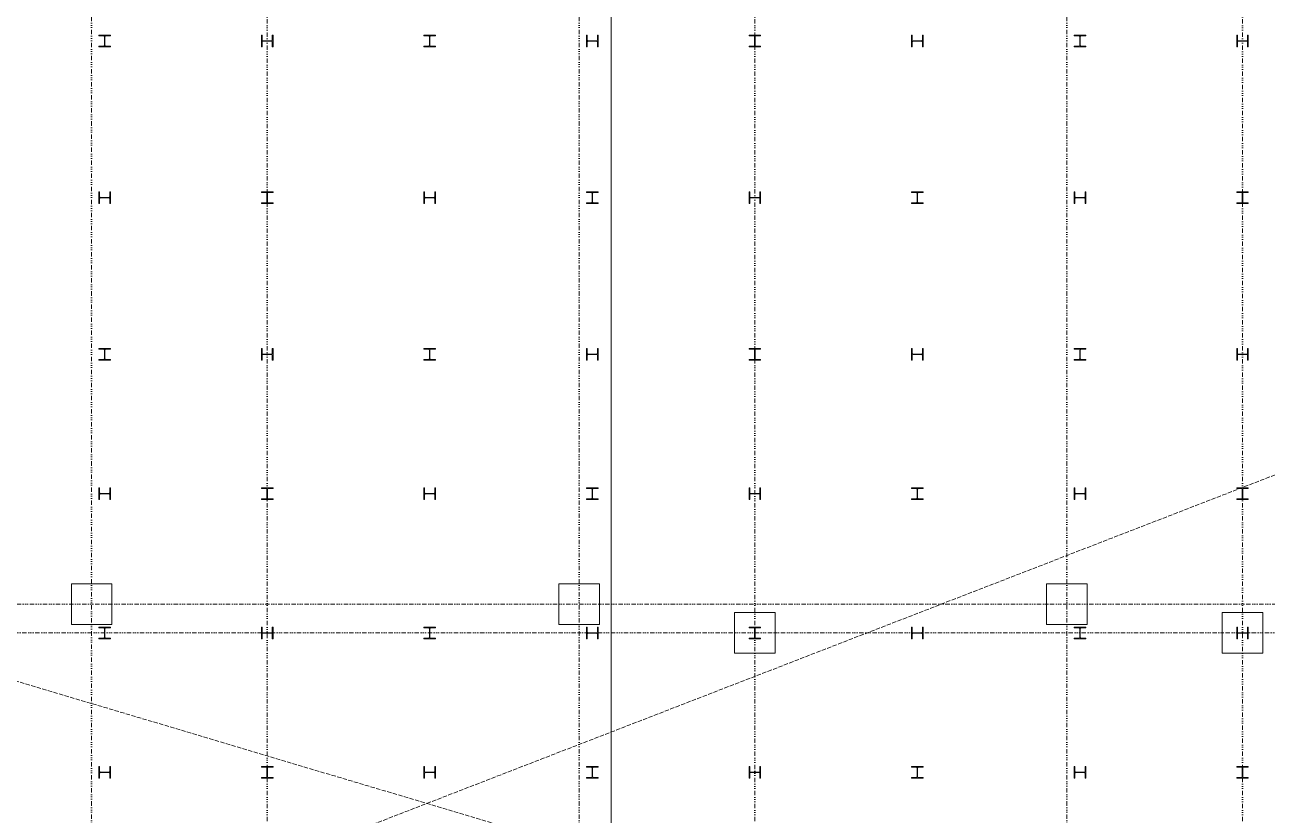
# Model space of a CAD drawing. Extents: x -168053 to 290600, y -560063 to 131745.
# Drawn here: x 106225 to 127625, y 56861 to 70477 of the extents above; entities that cross this region are included whole.
import ezdxf

# ---------------------------------------------------------------- set-up
doc = ezdxf.new("R2010")
doc.units = 0
doc.header["$LTSCALE"] = 250
for name, pattern in [('H12PL1$0$HIDDEN', [0.4, 0.3, -0.1]), ('H12PL1$0$JJP_三點線', [0.9, 0.3, -0.15, 0, -0.15, 0, -0.15, 0, -0.15]), ('H12PL25$0$JJP_三點線', [0.9, 0.3, -0.15, 0, -0.15, 0, -0.15, 0, -0.15])]:
    doc.linetypes.add(name, pattern=pattern)
for name, color, linetype in [('H12PL1$0$A-OBJE-2D', 252, 'Continuous'), ('H12PL1$0$S-COL', 252, 'Continuous'), ('H12PL1$0$S-FNDN', 252, 'Continuous'), ('H12PL1$0$S-GRID', 252, 'Continuous'), ('H12PL25$0$S-COL', 252, 'Continuous'), ('H12PL25$0$S-GRID', 252, 'Continuous')]:
    doc.layers.add(name, color=color, linetype=linetype)

# ---------------------------------------------------------------- blocks, each defined once
blk = doc.blocks.new('H12PL25')
at = {"layer": 'H12PL25$0$S-COL', "lineweight": 0, "flags": 128}
for points in [[(107700, 70100), (107700, 70112), (107617, 70112, -0.41421356), (107604, 70125), (107604, 70275, -0.41421356), (107617, 70288), (107700, 70288), (107700, 70300), (107500, 70300), (107500, 70288), (107583, 70288, -0.41421356), (107596, 70275), (107596, 70125, -0.41421356), (107583, 70112), (107500, 70112), (107500, 70100)], [(110500, 70300), (110488, 70300), (110488, 70217, -0.41421356), (110475, 70204), (110325, 70204, -0.41421356), (110312, 70217), (110312, 70300), (110300, 70300), (110300, 70100), (110312, 70100), (110312, 70183, -0.41421356), (110325, 70196), (110475, 70196, -0.41421356), (110488, 70183), (110488, 70100), (110500, 70100)], [(113300, 70100), (113300, 70112), (113217, 70112, -0.41421356), (113204, 70125), (113204, 70275, -0.41421356), (113217, 70288), (113300, 70288), (113300, 70300), (113100, 70300), (113100, 70288), (113183, 70288, -0.41421356), (113196, 70275), (113196, 70125, -0.41421356), (113183, 70112), (113100, 70112), (113100, 70100)], [(116100, 70300), (116088, 70300), (116088, 70217, -0.41421356), (116075, 70204), (115925, 70204, -0.41421356), (115912, 70217), (115912, 70300), (115900, 70300), (115900, 70100), (115912, 70100), (115912, 70183, -0.41421356), (115925, 70196), (116075, 70196, -0.41421356), (116088, 70183), (116088, 70100), (116100, 70100)], [(118900, 70100), (118900, 70112), (118817, 70112, -0.41421356), (118804, 70125), (118804, 70275, -0.41421356), (118817, 70288), (118900, 70288), (118900, 70300), (118700, 70300), (118700, 70288), (118783, 70288, -0.41421356), (118796, 70275), (118796, 70125, -0.41421356), (118783, 70112), (118700, 70112), (118700, 70100)], [(121700, 70300), (121688, 70300), (121688, 70217, -0.41421356), (121675, 70204), (121525, 70204, -0.41421356), (121512, 70217), (121512, 70300), (121500, 70300), (121500, 70100), (121512, 70100), (121512, 70183, -0.41421356), (121525, 70196), (121675, 70196, -0.41421356), (121688, 70183), (121688, 70100), (121700, 70100)], [(124500, 70100), (124500, 70112), (124417, 70112, -0.41421356), (124404, 70125), (124404, 70275, -0.41421356), (124417, 70288), (124500, 70288), (124500, 70300), (124300, 70300), (124300, 70288), (124383, 70288, -0.41421356), (124396, 70275), (124396, 70125, -0.41421356), (124383, 70112), (124300, 70112), (124300, 70100)], [(127300, 70300), (127288, 70300), (127288, 70217, -0.41421356), (127275, 70204), (127125, 70204, -0.41421356), (127112, 70217), (127112, 70300), (127100, 70300), (127100, 70100), (127112, 70100), (127112, 70183, -0.41421356), (127125, 70196), (127275, 70196, -0.41421356), (127288, 70183), (127288, 70100), (127300, 70100)], [(107700, 67600), (107688, 67600), (107688, 67517, -0.41421356), (107675, 67504), (107525, 67504, -0.41421356), (107512, 67517), (107512, 67600), (107500, 67600), (107500, 67400), (107512, 67400), (107512, 67483, -0.41421356), (107525, 67496), (107675, 67496, -0.41421356), (107688, 67483), (107688, 67400), (107700, 67400)], [(110500, 67400), (110500, 67412), (110417, 67412, -0.41421356), (110404, 67425), (110404, 67575, -0.41421356), (110417, 67588), (110500, 67588), (110500, 67600), (110300, 67600), (110300, 67588), (110383, 67588, -0.41421356), (110396, 67575), (110396, 67425, -0.41421356), (110383, 67412), (110300, 67412), (110300, 67400)], [(113300, 67600), (113288, 67600), (113288, 67517, -0.41421356), (113275, 67504), (113125, 67504, -0.41421356), (113112, 67517), (113112, 67600), (113100, 67600), (113100, 67400), (113112, 67400), (113112, 67483, -0.41421356), (113125, 67496), (113275, 67496, -0.41421356), (113288, 67483), (113288, 67400), (113300, 67400)], [(116100, 67400), (116100, 67412), (116017, 67412, -0.41421356), (116004, 67425), (116004, 67575, -0.41421356), (116017, 67588), (116100, 67588), (116100, 67600), (115900, 67600), (115900, 67588), (115983, 67588, -0.41421356), (115996, 67575), (115996, 67425, -0.41421356), (115983, 67412), (115900, 67412), (115900, 67400)], [(118900, 67600), (118888, 67600), (118888, 67517, -0.41421356), (118875, 67504), (118725, 67504, -0.41421356), (118712, 67517), (118712, 67600), (118700, 67600), (118700, 67400), (118712, 67400), (118712, 67483, -0.41421356), (118725, 67496), (118875, 67496, -0.41421356), (118888, 67483), (118888, 67400), (118900, 67400)], [(121700, 67400), (121700, 67412), (121617, 67412, -0.41421356), (121604, 67425), (121604, 67575, -0.41421356), (121617, 67588), (121700, 67588), (121700, 67600), (121500, 67600), (121500, 67588), (121583, 67588, -0.41421356), (121596, 67575), (121596, 67425, -0.41421356), (121583, 67412), (121500, 67412), (121500, 67400)], [(124500, 67600), (124488, 67600), (124488, 67517, -0.41421356), (124475, 67504), (124325, 67504, -0.41421356), (124312, 67517), (124312, 67600), (124300, 67600), (124300, 67400), (124312, 67400), (124312, 67483, -0.41421356), (124325, 67496), (124475, 67496, -0.41421356), (124488, 67483), (124488, 67400), (124500, 67400)], [(127300, 67400), (127300, 67412), (127217, 67412, -0.41421356), (127204, 67425), (127204, 67575, -0.41421356), (127217, 67588), (127300, 67588), (127300, 67600), (127100, 67600), (127100, 67588), (127183, 67588, -0.41421356), (127196, 67575), (127196, 67425, -0.41421356), (127183, 67412), (127100, 67412), (127100, 67400)], [(107700, 64700), (107700, 64712), (107617, 64712, -0.41421356), (107604, 64725), (107604, 64875, -0.41421356), (107617, 64888), (107700, 64888), (107700, 64900), (107500, 64900), (107500, 64888), (107583, 64888, -0.41421356), (107596, 64875), (107596, 64725, -0.41421356), (107583, 64712), (107500, 64712), (107500, 64700)], [(110500, 64900), (110488, 64900), (110488, 64817, -0.41421356), (110475, 64804), (110325, 64804, -0.41421356), (110312, 64817), (110312, 64900), (110300, 64900), (110300, 64700), (110312, 64700), (110312, 64783, -0.41421356), (110325, 64796), (110475, 64796, -0.41421356), (110488, 64783), (110488, 64700), (110500, 64700)], [(113300, 64700), (113300, 64712), (113217, 64712, -0.41421356), (113204, 64725), (113204, 64875, -0.41421356), (113217, 64888), (113300, 64888), (113300, 64900), (113100, 64900), (113100, 64888), (113183, 64888, -0.41421356), (113196, 64875), (113196, 64725, -0.41421356), (113183, 64712), (113100, 64712), (113100, 64700)], [(116100, 64900), (116088, 64900), (116088, 64817, -0.41421356), (116075, 64804), (115925, 64804, -0.41421356), (115912, 64817), (115912, 64900), (115900, 64900), (115900, 64700), (115912, 64700), (115912, 64783, -0.41421356), (115925, 64796), (116075, 64796, -0.41421356), (116088, 64783), (116088, 64700), (116100, 64700)], [(118900, 64700), (118900, 64712), (118817, 64712, -0.41421356), (118804, 64725), (118804, 64875, -0.41421356), (118817, 64888), (118900, 64888), (118900, 64900), (118700, 64900), (118700, 64888), (118783, 64888, -0.41421356), (118796, 64875), (118796, 64725, -0.41421356), (118783, 64712), (118700, 64712), (118700, 64700)], [(121700, 64900), (121688, 64900), (121688, 64817, -0.41421356), (121675, 64804), (121525, 64804, -0.41421356), (121512, 64817), (121512, 64900), (121500, 64900), (121500, 64700), (121512, 64700), (121512, 64783, -0.41421356), (121525, 64796), (121675, 64796, -0.41421356), (121688, 64783), (121688, 64700), (121700, 64700)], [(124500, 64700), (124500, 64712), (124417, 64712, -0.41421356), (124404, 64725), (124404, 64875, -0.41421356), (124417, 64888), (124500, 64888), (124500, 64900), (124300, 64900), (124300, 64888), (124383, 64888, -0.41421356), (124396, 64875), (124396, 64725, -0.41421356), (124383, 64712), (124300, 64712), (124300, 64700)], [(127300, 64900), (127288, 64900), (127288, 64817, -0.41421356), (127275, 64804), (127125, 64804, -0.41421356), (127112, 64817), (127112, 64900), (127100, 64900), (127100, 64700), (127112, 64700), (127112, 64783, -0.41421356), (127125, 64796), (127275, 64796, -0.41421356), (127288, 64783), (127288, 64700), (127300, 64700)], [(107700, 62500), (107688, 62500), (107688, 62417, -0.41421356), (107675, 62404), (107525, 62404, -0.41421356), (107512, 62417), (107512, 62500), (107500, 62500), (107500, 62300), (107512, 62300), (107512, 62383, -0.41421356), (107525, 62396), (107675, 62396, -0.41421356), (107688, 62383), (107688, 62300), (107700, 62300)], [(110500, 62300), (110500, 62312), (110417, 62312, -0.41421356), (110404, 62325), (110404, 62475, -0.41421356), (110417, 62488), (110500, 62488), (110500, 62500), (110300, 62500), (110300, 62488), (110383, 62488, -0.41421356), (110396, 62475), (110396, 62325, -0.41421356), (110383, 62312), (110300, 62312), (110300, 62300)], [(113300, 62500), (113288, 62500), (113288, 62417, -0.41421356), (113275, 62404), (113125, 62404, -0.41421356), (113112, 62417), (113112, 62500), (113100, 62500), (113100, 62300), (113112, 62300), (113112, 62383, -0.41421356), (113125, 62396), (113275, 62396, -0.41421356), (113288, 62383), (113288, 62300), (113300, 62300)], [(116100, 62300), (116100, 62312), (116017, 62312, -0.41421356), (116004, 62325), (116004, 62475, -0.41421356), (116017, 62488), (116100, 62488), (116100, 62500), (115900, 62500), (115900, 62488), (115983, 62488, -0.41421356), (115996, 62475), (115996, 62325, -0.41421356), (115983, 62312), (115900, 62312), (115900, 62300)], [(118900, 62500), (118888, 62500), (118888, 62417, -0.41421356), (118875, 62404), (118725, 62404, -0.41421356), (118712, 62417), (118712, 62500), (118700, 62500), (118700, 62300), (118712, 62300), (118712, 62383, -0.41421356), (118725, 62396), (118875, 62396, -0.41421356), (118888, 62383), (118888, 62300), (118900, 62300)], [(121700, 62300), (121700, 62312), (121617, 62312, -0.41421356), (121604, 62325), (121604, 62475, -0.41421356), (121617, 62488), (121700, 62488), (121700, 62500), (121500, 62500), (121500, 62488), (121583, 62488, -0.41421356), (121596, 62475), (121596, 62325, -0.41421356), (121583, 62312), (121500, 62312), (121500, 62300)], [(124500, 62500), (124488, 62500), (124488, 62417, -0.41421356), (124475, 62404), (124325, 62404, -0.41421356), (124312, 62417), (124312, 62500), (124300, 62500), (124300, 62300), (124312, 62300), (124312, 62383, -0.41421356), (124325, 62396), (124475, 62396, -0.41421356), (124488, 62383), (124488, 62300), (124500, 62300)], [(127300, 62300), (127300, 62312), (127217, 62312, -0.41421356), (127204, 62325), (127204, 62475, -0.41421356), (127217, 62488), (127300, 62488), (127300, 62500), (127100, 62500), (127100, 62488), (127183, 62488, -0.41421356), (127196, 62475), (127196, 62325, -0.41421356), (127183, 62312), (127100, 62312), (127100, 62300)], [(107700, 59900), (107700, 59912), (107617, 59912, -0.41421356), (107604, 59925), (107604, 60075, -0.41421356), (107617, 60088), (107700, 60088), (107700, 60100), (107500, 60100), (107500, 60088), (107583, 60088, -0.41421356), (107596, 60075), (107596, 59925, -0.41421356), (107583, 59912), (107500, 59912), (107500, 59900)], [(110500, 60100), (110488, 60100), (110488, 60017, -0.41421356), (110475, 60004), (110325, 60004, -0.41421356), (110312, 60017), (110312, 60100), (110300, 60100), (110300, 59900), (110312, 59900), (110312, 59983, -0.41421356), (110325, 59996), (110475, 59996, -0.41421356), (110488, 59983), (110488, 59900), (110500, 59900)], [(113300, 59900), (113300, 59912), (113217, 59912, -0.41421356), (113204, 59925), (113204, 60075, -0.41421356), (113217, 60088), (113300, 60088), (113300, 60100), (113100, 60100), (113100, 60088), (113183, 60088, -0.41421356), (113196, 60075), (113196, 59925, -0.41421356), (113183, 59912), (113100, 59912), (113100, 59900)], [(116100, 60100), (116088, 60100), (116088, 60017, -0.41421356), (116075, 60004), (115925, 60004, -0.41421356), (115912, 60017), (115912, 60100), (115900, 60100), (115900, 59900), (115912, 59900), (115912, 59983, -0.41421356), (115925, 59996), (116075, 59996, -0.41421356), (116088, 59983), (116088, 59900), (116100, 59900)], [(118900, 59900), (118900, 59912), (118817, 59912, -0.41421356), (118804, 59925), (118804, 60075, -0.41421356), (118817, 60088), (118900, 60088), (118900, 60100), (118700, 60100), (118700, 60088), (118783, 60088, -0.41421356), (118796, 60075), (118796, 59925, -0.41421356), (118783, 59912), (118700, 59912), (118700, 59900)], [(121700, 60100), (121688, 60100), (121688, 60017, -0.41421356), (121675, 60004), (121525, 60004, -0.41421356), (121512, 60017), (121512, 60100), (121500, 60100), (121500, 59900), (121512, 59900), (121512, 59983, -0.41421356), (121525, 59996), (121675, 59996, -0.41421356), (121688, 59983), (121688, 59900), (121700, 59900)], [(124500, 59900), (124500, 59912), (124417, 59912, -0.41421356), (124404, 59925), (124404, 60075, -0.41421356), (124417, 60088), (124500, 60088), (124500, 60100), (124300, 60100), (124300, 60088), (124383, 60088, -0.41421356), (124396, 60075), (124396, 59925, -0.41421356), (124383, 59912), (124300, 59912), (124300, 59900)], [(127300, 60100), (127288, 60100), (127288, 60017, -0.41421356), (127275, 60004), (127125, 60004, -0.41421356), (127112, 60017), (127112, 60100), (127100, 60100), (127100, 59900), (127112, 59900), (127112, 59983, -0.41421356), (127125, 59996), (127275, 59996, -0.41421356), (127288, 59983), (127288, 59900), (127300, 59900)], [(107700, 57700), (107688, 57700), (107688, 57617, -0.41421356), (107675, 57604), (107525, 57604, -0.41421356), (107512, 57617), (107512, 57700), (107500, 57700), (107500, 57500), (107512, 57500), (107512, 57583, -0.41421356), (107525, 57596), (107675, 57596, -0.41421356), (107688, 57583), (107688, 57500), (107700, 57500)], [(110500, 57500), (110500, 57512), (110417, 57512, -0.41421356), (110404, 57525), (110404, 57675, -0.41421356), (110417, 57688), (110500, 57688), (110500, 57700), (110300, 57700), (110300, 57688), (110383, 57688, -0.41421356), (110396, 57675), (110396, 57525, -0.41421356), (110383, 57512), (110300, 57512), (110300, 57500)], [(113300, 57700), (113288, 57700), (113288, 57617, -0.41421356), (113275, 57604), (113125, 57604, -0.41421356), (113112, 57617), (113112, 57700), (113100, 57700), (113100, 57500), (113112, 57500), (113112, 57583, -0.41421356), (113125, 57596), (113275, 57596, -0.41421356), (113288, 57583), (113288, 57500), (113300, 57500)], [(116100, 57500), (116100, 57512), (116017, 57512, -0.41421356), (116004, 57525), (116004, 57675, -0.41421356), (116017, 57688), (116100, 57688), (116100, 57700), (115900, 57700), (115900, 57688), (115983, 57688, -0.41421356), (115996, 57675), (115996, 57525, -0.41421356), (115983, 57512), (115900, 57512), (115900, 57500)], [(118900, 57700), (118888, 57700), (118888, 57617, -0.41421356), (118875, 57604), (118725, 57604, -0.41421356), (118712, 57617), (118712, 57700), (118700, 57700), (118700, 57500), (118712, 57500), (118712, 57583, -0.41421356), (118725, 57596), (118875, 57596, -0.41421356), (118888, 57583), (118888, 57500), (118900, 57500)], [(121700, 57500), (121700, 57512), (121617, 57512, -0.41421356), (121604, 57525), (121604, 57675, -0.41421356), (121617, 57688), (121700, 57688), (121700, 57700), (121500, 57700), (121500, 57688), (121583, 57688, -0.41421356), (121596, 57675), (121596, 57525, -0.41421356), (121583, 57512), (121500, 57512), (121500, 57500)], [(124500, 57700), (124488, 57700), (124488, 57617, -0.41421356), (124475, 57604), (124325, 57604, -0.41421356), (124312, 57617), (124312, 57700), (124300, 57700), (124300, 57500), (124312, 57500), (124312, 57583, -0.41421356), (124325, 57596), (124475, 57596, -0.41421356), (124488, 57583), (124488, 57500), (124500, 57500)], [(127300, 57500), (127300, 57512), (127217, 57512, -0.41421356), (127204, 57525), (127204, 57675, -0.41421356), (127217, 57688), (127300, 57688), (127300, 57700), (127100, 57700), (127100, 57688), (127183, 57688, -0.41421356), (127196, 57675), (127196, 57525, -0.41421356), (127183, 57512), (127100, 57512), (127100, 57500)]]:
    blk.add_lwpolyline(points, format="xyb", close=True, dxfattribs=at)
for points in [[(118450, 59650), (119150, 59650), (119150, 60350), (118450, 60350)], [(126850, 59650), (127550, 59650), (127550, 60350), (126850, 60350)]]:
    blk.add_lwpolyline(points, close=True, dxfattribs=at)
at = {"layer": 'H12PL25$0$S-GRID', "linetype": 'H12PL25$0$JJP_三點線', "lineweight": 0}
for p, q in [((110400, 128250), (110400, -28000)), ((118800, 128250), (118800, -28000)), ((127200, 128250), (127200, -28000)), ((-29000, 60000), (289600, 60000))]:
    blk.add_line(p, q, dxfattribs=at)
blk = doc.blocks.new('H12PL1')
at = {"layer": 'H12PL1$0$A-OBJE-2D', "linetype": 'H12PL1$0$HIDDEN', "lineweight": 0}
for p, q in [((17650, 85950), (243150, 18700)), ((18450, 18700), (192000, 85950))]:
    blk.add_line(p, q, dxfattribs=at)
at = {"layer": 'H12PL1$0$S-COL', "lineweight": 0, "flags": 128}
for points in [[(110050, 59650), (110750, 59650), (110750, 60350), (110050, 60350)], [(118450, 59650), (119150, 59650), (119150, 60350), (118450, 60350)], [(126850, 59650), (127550, 59650), (127550, 60350), (126850, 60350)]]:
    blk.add_lwpolyline(points, close=True, dxfattribs=at)
at = {"layer": 'H12PL1$0$S-FNDN', "lineweight": 0, "flags": 128}
for points in [[(119350, 90550), (43500, 90550), (43500, 74700), (93300, 74700), (93300, -550), (119350, -550), (119350, 45300), (110700, 45300), (110700, 50030), (119350, 50030)], [(110700, 45300), (119350, 45300), (119350, -550), (126650, -550), (126650, -2700), (151750, -2700), (151750, -550), (159050, -550), (159050, 45300), (166725, 45300), (166725, 50030), (159050, 50030), (159050, 90550), (119350, 90550), (119350, 50030), (110700, 50030)]]:
    blk.add_lwpolyline(points, close=True, dxfattribs=at)
at = {"layer": 'H12PL1$0$S-GRID', "linetype": 'H12PL1$0$JJP_三點線', "lineweight": 0}
for p, q in [((110400, 128250), (110400, -28000)), ((118800, 128250), (118800, -28000)), ((127200, 128250), (127200, -28000)), ((-29000, 60000), (289600, 60000))]:
    blk.add_line(p, q, dxfattribs=at)

msp = doc.modelspace()

# ---------------------------------------------------------------- block references
msp.add_blockref('H12PL25', (0, 0))

# ---------------------------------------------------------------- next in the draw order: block references
msp.add_blockref('H12PL1', (-3024, 495))

doc.saveas('drawing.dxf')
